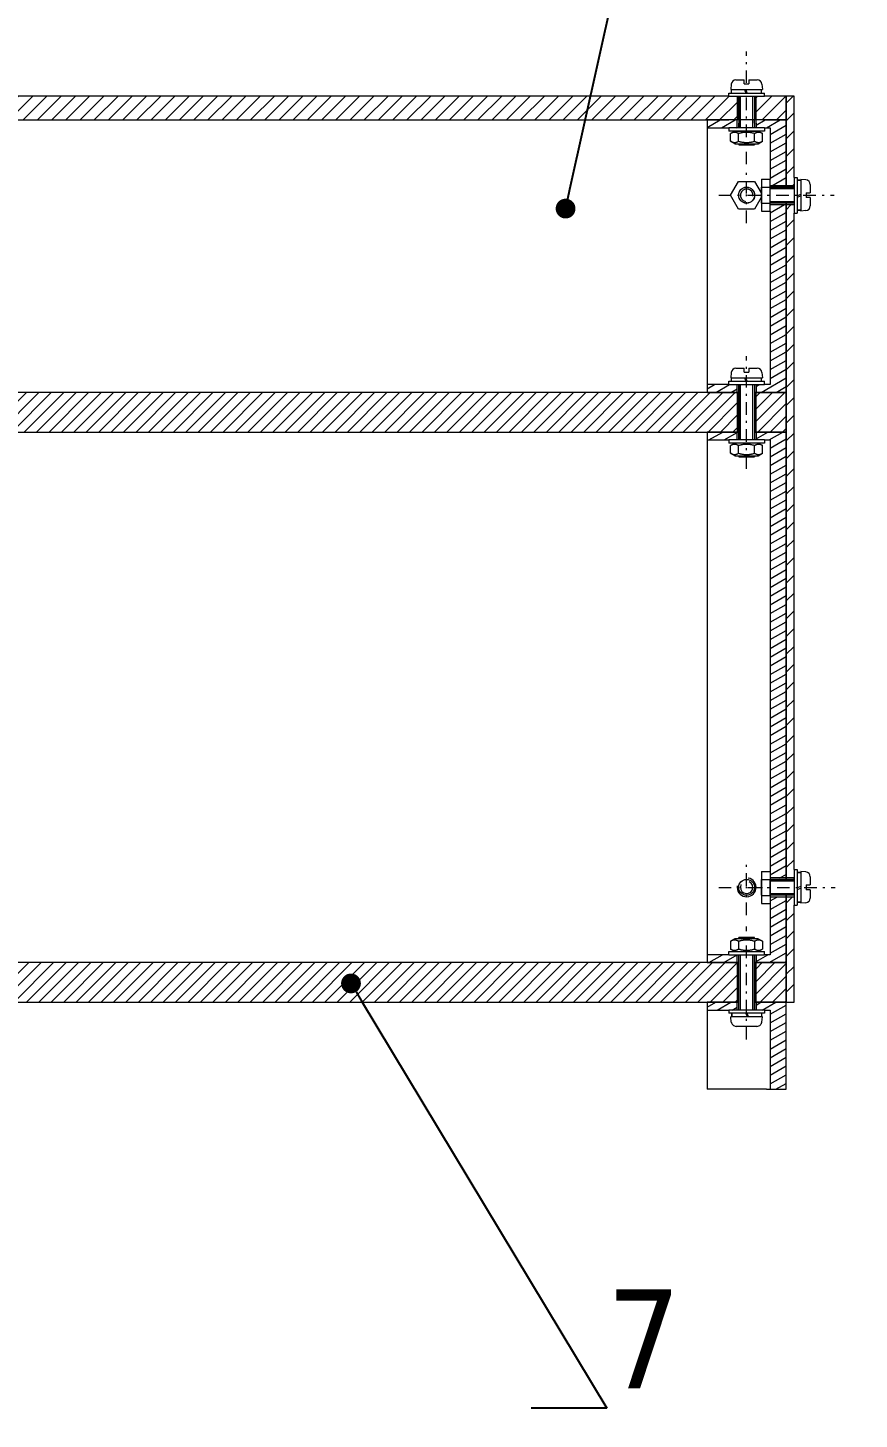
# Model space of a CAD drawing. Header units: millimetres. Extents: x 651 to 8859, y -354 to 894.
# Drawn here: x 2106.1 to 2148.1, y 39.5 to 109.7 of the extents above; entities that cross this region are included whole.
import ezdxf
from ezdxf import colors
from ezdxf.entities.mleader import LeaderData, LeaderLine
from ezdxf.math import Vec2, Vec3

# ---------------------------------------------------------------- set-up
doc = ezdxf.new("R2010")
doc.units = ezdxf.units.MM
doc.linetypes.add('DASHDOT2', pattern=[12.7, 6.35, -3.175, 0, -3.175])
doc.layers.get('0').update_dxf_attribs({"lineweight": 18})
for name, color, linetype, lineweight in [('cienka', 7, 'Continuous', 9), ('Kreskowanie (ISO)', 7, 'Continuous', 9), ('SYMETRIA SRUB', 7, 'DASHDOT2', 9), ('Widoczne (ISO)', 7, 'Continuous', 18), ('Widoczne wąskie (ISO)', 7, 'Continuous', 9)]:
    doc.layers.add(name, color=color, linetype=linetype, lineweight=lineweight)
doc.styles.get("Standard").update_dxf_attribs({"font": 'tahoma.ttf'})

# ---------------------------------------------------------------- blocks, each defined once
blk = doc.blocks.new('*U79')
at = {"layer": 'Widoczne wąskie (ISO)', "color": 0, "linetype": 'DASHDOT2', "ltscale": 0.1, "transparency": 16777216}
blk.add_line((0, -3.58), (0, 2.123), dxfattribs=at)
blk = doc.blocks.new('*U81')
at = {"layer": 'Widoczne wąskie (ISO)', "color": 0, "linetype": 'DASHDOT2', "ltscale": 0.1, "transparency": 16777216}
blk.add_line((0, -3.58), (0, 2.123), dxfattribs=at)
blk = doc.blocks.new('*U82')
at = {"layer": 'Widoczne wąskie (ISO)', "color": 0, "linetype": 'DASHDOT2', "ltscale": 0.1, "transparency": 16777216}
blk.add_line((0, -3.58), (0, 2.123), dxfattribs=at)
blk = doc.blocks.new('*U88')
at = {"layer": 'SYMETRIA SRUB', "color": 0, "linetype": 'DASHDOT2', "ltscale": 0.1, "transparency": 16777216}
blk.add_line((-2.502, 0), (1.8, 0), dxfattribs=at)
blk = doc.blocks.new('*U89')
at = {"layer": 'SYMETRIA SRUB', "color": 0, "linetype": 'DASHDOT2', "ltscale": 0.1, "transparency": 16777216}
blk.add_line((-2.502, 0), (1.8, 0), dxfattribs=at)
blk = doc.blocks.new('_Dot')
at = {"color": 0, "linetype": 'ByBlock', "lineweight": -2}
blk.add_line((-0.5, 0), (-1, 0), dxfattribs=at)
at = {"color": 0, "linetype": 'ByBlock', "const_width": 0.5}
blk.add_lwpolyline([(-0.25, 0, 1), (0.25, 0, 1)], format="xyb", close=True, dxfattribs=at)
blk = doc.blocks.new('*U631')
at = {"layer": 'Widoczne wąskie (ISO)', "color": 0, "linetype": 'DASHDOT2', "ltscale": 0.1, "transparency": 16777216}
for p, q in [((0, 0.08164), (0, 1.4082)), ((-1.4082, 0), (-0.08164, 0)), ((0.08164, 0), (1.4082, 0)), ((0, -1.4082), (0, -0.08164))]:
    blk.add_line(p, q, dxfattribs=at)
at = {"layer": 'Widoczne wąskie (ISO)', "color": 0, "linetype": 'Continuous', "ltscale": 0.1, "transparency": 16777216}
for p, q in [((-0.04082, 0), (0.04082, 0)), ((0, -0.04082), (0, 0.04082))]:
    blk.add_line(p, q, dxfattribs=at)
blk = doc.blocks.new('*U633')
at = {"layer": 'Widoczne wąskie (ISO)', "color": 0, "linetype": 'DASHDOT2', "ltscale": 0.1, "transparency": 16777216}
for p, q in [((0, 0.08164), (0, 1.4082)), ((-1.4082, 0), (-0.08164, 0)), ((0.08164, 0), (1.4082, 0)), ((0, -1.4082), (0, -0.08164))]:
    blk.add_line(p, q, dxfattribs=at)
at = {"layer": 'Widoczne wąskie (ISO)', "color": 0, "linetype": 'Continuous', "ltscale": 0.1, "transparency": 16777216}
for p, q in [((-0.04082, 0), (0.04082, 0)), ((0, -0.04082), (0, 0.04082))]:
    blk.add_line(p, q, dxfattribs=at)

msp = doc.modelspace()

# ---------------------------------------------------------------- hatches: boundary and pattern name
at = {"layer": 'cienka'}
h = msp.add_hatch(dxfattribs=at)
h.set_pattern_fill('ANSI31', color=256, scale=0.14)
h.paths.add_polyline_path([(2101.975, 91.321), (2100.451, 91.321), (2062.927, 91.321), (2062.927, 89.321), (2101.975, 89.321)])
h.paths.add_polyline_path([(2141.975, 91.321), (2140.451, 91.321), (2102.927, 91.321), (2102.927, 89.321), (2141.975, 89.321)])
h.paths.add_polyline_path([(2144.451, 91.321), (2142.927, 91.321), (2142.927, 89.321), (2144.451, 89.321)])
at = {"layer": 'Kreskowanie (ISO)'}
h = msp.add_hatch(dxfattribs=at)
h.set_pattern_fill('ANSI31', color=256, scale=0.16)
h.paths.add_polyline_path([(2144.451, 106.281), (2143.351, 106.281), (2142.927, 106.281), (2142.927, 105.081), (2143.351, 105.081), (2144.451, 105.081)])
h.paths.add_polyline_path([(2142.927, 106.281), (2142.927, 105.081)], flags=17)
h.paths.add_polyline_path([(2141.551, 106.281), (2141.975, 106.281), (2141.975, 105.081), (2141.551, 105.081), (2140.451, 105.081), (2104.451, 105.081), (2103.351, 105.081), (2102.927, 105.081), (2102.927, 106.281), (2103.351, 106.281)])
h = msp.add_hatch(dxfattribs=at)
h.set_pattern_fill('ANSI31', color=256, scale=0.2, style=0)
h.paths.add_polyline_path([(2144.851, 102.181), (2144.851, 101.756), (2144.451, 101.756), (2144.451, 105.081), (2144.451, 106.281), (2144.851, 106.281)])
h = msp.add_hatch(dxfattribs=at)
h.set_pattern_fill('ANSI31', color=256, scale=0.12, angle=345, style=0)
h.paths.add_polyline_path([(2141.975, 104.681), (2141.551, 104.681), (2140.451, 104.681), (2140.451, 105.081), (2141.551, 105.081), (2142.051, 105.081), (2141.975, 104.921)])
h = msp.add_hatch(dxfattribs=at)
h.set_pattern_fill('ANSI31', color=256, scale=0.12, angle=345, style=0)
h.paths.add_polyline_path([(2143.651, 101.756), (2143.651, 101.685), (2143.651, 102.089), (2143.651, 104.681), (2143.351, 104.681), (2142.927, 104.681), (2142.927, 104.921), (2142.851, 105.081), (2143.351, 105.081), (2144.451, 105.081), (2144.451, 101.756)])
h = msp.add_hatch(dxfattribs=at)
h.set_pattern_fill('ANSI31', color=256, scale=0.12, angle=345, style=0)
h.paths.add_polyline_path([(2143.651, 100.876), (2143.651, 100.805), (2144.451, 100.805), (2144.451, 91.321), (2142.927, 91.321), (2142.927, 91.721), (2143.351, 91.721), (2143.651, 91.721), (2143.651, 100.472)])
h = msp.add_hatch(dxfattribs=at)
h.set_pattern_fill('ANSI31', color=256, scale=0.2, style=0)
h.paths.add_polyline_path([(2144.851, 67.221), (2144.851, 66.796), (2144.451, 66.796), (2144.451, 89.321), (2144.451, 91.321), (2144.451, 100.805), (2144.851, 100.805), (2144.851, 100.381)])
h = msp.add_hatch(dxfattribs=at)
h.set_pattern_fill('ANSI31', color=256, scale=0.12, angle=345)
h.paths.add_polyline_path([(2141.975, 91.721), (2141.551, 91.721), (2140.451, 91.721), (2140.451, 91.321), (2141.975, 91.321)])
h.paths.add_polyline_path([(2141.975, 91.721), (2141.975, 91.321)], flags=17)
h.paths.add_polyline_path([(2141.975, 60.521), (2140.451, 60.521), (2140.451, 60.121), (2141.551, 60.121), (2141.975, 60.121)])
h.paths.add_polyline_path([(2141.975, 60.521), (2141.975, 60.121)], flags=17)
h.paths.add_polyline_path([(2144.451, 60.521), (2142.927, 60.521), (2142.927, 60.121), (2143.351, 60.121), (2143.651, 60.121), (2143.651, 56.121), (2144.451, 56.121)])
h = msp.add_hatch(dxfattribs=at)
h.set_pattern_fill('ANSI31', color=256, scale=0.12, angle=345, style=0)
h.paths.add_polyline_path([(2141.975, 88.921), (2141.551, 88.921), (2140.451, 88.921), (2140.451, 89.321), (2141.975, 89.321)])
h = msp.add_hatch(dxfattribs=at)
h.set_pattern_fill('ANSI31', color=256, scale=0.12, angle=345, style=0)
h.paths.add_polyline_path([(2143.351, 88.921), (2142.927, 88.921), (2142.927, 89.321), (2144.451, 89.321), (2144.451, 66.796), (2143.651, 66.796), (2143.651, 88.921)])
h = msp.add_hatch(dxfattribs=at)
h.set_pattern_fill('ANSI31', color=256, scale=0.12, angle=345, style=0)
h.paths.add_polyline_path([(2142.927, 62.921), (2143.351, 62.921), (2143.651, 62.921), (2143.651, 65.845), (2144.451, 65.845), (2144.451, 62.521), (2142.927, 62.521)])
h = msp.add_hatch(dxfattribs=at)
h.set_pattern_fill('ANSI31', color=256, scale=0.2, style=0)
h.paths.add_polyline_path([(2144.851, 65.845), (2144.851, 65.421), (2144.851, 60.521), (2144.451, 60.521), (2144.451, 62.521), (2144.451, 65.845)])
h = msp.add_hatch(dxfattribs=at)
h.set_pattern_fill('ANSI31', color=256, scale=0.12, angle=345, style=0)
h.paths.add_polyline_path([(2141.551, 62.921), (2141.975, 62.921), (2141.975, 62.521), (2140.451, 62.521), (2140.451, 62.921)])
h = msp.add_hatch(dxfattribs=at)
h.set_pattern_fill('ANSI31', color=256, scale=0.14, style=0)
h.paths.add_polyline_path([(2102.927, 60.521), (2104.451, 60.521), (2140.451, 60.521), (2141.975, 60.521), (2141.975, 62.521), (2140.451, 62.521), (2104.451, 62.521), (2102.927, 62.521)])
h = msp.add_hatch(dxfattribs=at)
h.set_pattern_fill('ANSI31', color=256, scale=0.14, style=0)
h.paths.add_polyline_path([(2142.927, 60.521), (2144.451, 60.521), (2144.451, 62.521), (2142.927, 62.521)])

# ---------------------------------------------------------------- linework, layer by layer
at = {"layer": 'Widoczne (ISO)'}
for p, q in [((2141.674, 106.882), (2141.651, 106.621)), ((2141.913, 107.101), (2142.331, 107.101)), ((2142.331, 106.901), (2142.331, 107.101)), ((2142.331, 106.901), (2142.571, 106.901)), ((2142.571, 107.101), (2142.571, 106.901)), ((2142.571, 107.101), (2142.989, 107.101)), ((2143.228, 106.882), (2143.251, 106.621)), ((2141.551, 106.281), (2103.351, 106.281)), ((2141.551, 106.441), (2143.351, 106.441)), ((2141.551, 106.281), (2141.551, 106.441)), ((2141.551, 106.281), (2143.351, 106.281)), ((2141.651, 106.621), (2143.251, 106.621)), ((2141.696, 106.441), (2141.696, 106.621)), ((2141.696, 106.441), (2141.696, 106.621)), ((2141.696, 106.441), (2141.696, 106.621)), ((2142.051, 105.081), (2142.051, 106.281)), ((2142.051, 106.281), (2142.051, 105.081)), ((2142.349, 106.621), (2142.415, 106.441)), ((2142.487, 106.441), (2142.421, 106.621)), ((2142.851, 106.281), (2142.851, 105.081)), ((2142.851, 106.281), (2142.851, 105.081)), ((2143.206, 106.441), (2143.206, 106.621)), ((2143.206, 106.441), (2143.206, 106.621)), ((2143.206, 106.441), (2143.206, 106.621)), ((2143.351, 106.281), (2143.351, 106.441)), ((2144.451, 106.281), (2143.351, 106.281)), ((2144.451, 105.081), (2144.451, 106.281)), ((2144.851, 106.281), (2144.451, 106.281)), ((2144.451, 106.281), (2144.451, 101.681)), ((2144.851, 102.181), (2144.851, 106.281)), ((2103.351, 105.081), (2141.551, 105.081)), ((2141.551, 105.081), (2140.451, 105.081)), ((2140.451, 105.081), (2140.451, 104.681)), ((2143.351, 105.081), (2141.551, 105.081)), ((2142.051, 105.081), (2142.051, 104.921)), ((2142.051, 104.681), (2142.051, 104.921)), ((2142.051, 104.921), (2142.051, 104.681)), ((2142.851, 104.921), (2142.851, 105.081)), ((2142.851, 104.921), (2142.851, 104.681)), ((2142.851, 104.921), (2142.851, 104.681)), ((2143.351, 105.081), (2144.451, 105.081)), ((2144.451, 105.081), (2143.351, 105.081)), ((2144.451, 101.681), (2144.451, 105.081)), ((2140.451, 104.681), (2141.551, 104.681)), ((2140.451, 104.681), (2140.451, 91.721)), ((2143.351, 104.681), (2141.551, 104.681)), ((2141.551, 104.681), (2141.551, 104.521)), ((2143.351, 104.521), (2141.551, 104.521)), ((2141.861, 104.521), (2141.642, 104.395)), ((2141.642, 104.007), (2141.642, 104.395)), ((2141.861, 104.521), (2143.041, 104.521)), ((2142.047, 104.007), (2142.047, 104.395)), ((2142.855, 104.007), (2142.855, 104.395)), ((2143.041, 104.521), (2143.259, 104.395)), ((2143.259, 104.007), (2143.259, 104.395)), ((2143.351, 104.681), (2143.651, 104.681)), ((2143.351, 104.681), (2143.351, 104.521)), ((2143.651, 104.681), (2143.651, 102.089)), ((2141.861, 103.881), (2141.642, 104.007)), ((2141.861, 103.881), (2143.041, 103.881)), ((2142.051, 103.881), (2142.051, 103.821)), ((2142.051, 103.821), (2142.851, 103.821)), ((2142.851, 103.881), (2142.851, 103.821)), ((2143.041, 103.881), (2143.259, 104.007)), ((2141.642, 101.281), (2142.047, 101.981)), ((2142.047, 101.981), (2142.855, 101.981)), ((2142.855, 101.981), (2143.191, 101.399)), ((2143.211, 102.089), (2143.211, 101.685)), ((2143.211, 102.089), (2143.651, 102.089)), ((2143.651, 101.685), (2143.651, 102.089)), ((2144.851, 102.181), (2144.851, 100.381)), ((2144.851, 102.181), (2145.011, 102.181)), ((2145.011, 102.181), (2145.011, 100.381)), ((2145.011, 102.036), (2145.191, 102.036)), ((2145.191, 102.036), (2145.011, 102.036)), ((2145.191, 102.036), (2145.011, 102.036)), ((2145.191, 102.081), (2145.191, 100.481)), ((2145.452, 102.058), (2145.191, 102.081)), ((2142.047, 100.581), (2141.642, 101.281)), ((2143.191, 101.681), (2143.191, 100.881)), ((2143.211, 101.681), (2143.191, 101.681)), ((2143.211, 101.685), (2143.211, 100.876)), ((2143.211, 101.685), (2143.651, 101.685)), ((2143.651, 100.876), (2143.651, 101.685)), ((2143.651, 101.681), (2144.451, 101.681)), ((2144.851, 101.681), (2143.651, 101.681)), ((2144.451, 101.681), (2144.851, 101.681)), ((2145.191, 101.317), (2145.011, 101.251)), ((2145.011, 101.179), (2145.191, 101.245)), ((2145.471, 101.401), (2145.671, 101.401)), ((2145.471, 101.401), (2145.471, 101.161)), ((2145.671, 101.819), (2145.671, 101.401)), ((2142.855, 100.581), (2142.047, 100.581)), ((2143.191, 101.162), (2142.855, 100.581)), ((2143.211, 100.881), (2143.191, 100.881)), ((2143.211, 100.876), (2143.211, 100.472)), ((2143.211, 100.876), (2143.651, 100.876)), ((2144.451, 100.881), (2143.651, 100.881)), ((2144.851, 100.881), (2143.651, 100.881)), ((2143.651, 100.472), (2143.651, 100.876)), ((2144.451, 91.321), (2144.451, 100.881)), ((2144.851, 100.881), (2144.451, 100.881)), ((2144.451, 100.881), (2144.451, 66.721)), ((2145.011, 100.526), (2145.191, 100.526)), ((2145.191, 100.526), (2145.011, 100.526)), ((2145.191, 100.526), (2145.011, 100.526)), ((2145.452, 100.503), (2145.191, 100.481)), ((2145.671, 101.161), (2145.471, 101.161)), ((2145.671, 101.161), (2145.671, 100.743)), ((2143.211, 100.472), (2143.651, 100.472)), ((2143.651, 100.472), (2143.651, 91.721)), ((2144.851, 67.221), (2144.851, 100.381)), ((2144.851, 100.381), (2145.011, 100.381)), ((2141.674, 92.322), (2141.651, 92.061)), ((2141.674, 92.322), (2141.651, 92.061)), ((2141.913, 92.541), (2142.331, 92.541)), ((2141.926, 92.541), (2142.331, 92.541)), ((2142.331, 92.341), (2142.331, 92.541)), ((2142.331, 92.341), (2142.571, 92.341)), ((2142.571, 92.541), (2142.975, 92.541)), ((2142.571, 92.541), (2142.571, 92.341)), ((2142.571, 92.541), (2142.989, 92.541)), ((2143.228, 92.322), (2143.251, 92.061)), ((2143.228, 92.322), (2143.251, 92.061)), ((2141.551, 91.721), (2140.451, 91.721)), ((2140.451, 91.721), (2140.451, 91.321)), ((2141.551, 91.881), (2143.351, 91.881)), ((2141.551, 91.721), (2141.551, 91.881)), ((2141.551, 91.881), (2143.351, 91.881)), ((2141.551, 91.721), (2141.551, 91.881)), ((2141.551, 91.721), (2143.351, 91.721)), ((2141.651, 92.061), (2143.251, 92.061)), ((2141.651, 92.061), (2143.251, 92.061)), ((2141.696, 91.881), (2141.696, 92.061)), ((2141.696, 91.881), (2141.696, 92.061)), ((2142.051, 91.321), (2142.051, 91.721)), ((2142.051, 91.721), (2142.051, 88.921)), ((2142.349, 92.061), (2142.415, 91.881)), ((2142.487, 91.881), (2142.421, 92.061)), ((2142.851, 91.721), (2142.851, 91.321)), ((2142.851, 91.721), (2142.851, 88.921)), ((2143.206, 91.98), (2143.206, 92.061)), ((2143.206, 91.881), (2143.206, 92.061)), ((2143.351, 91.721), (2143.351, 91.881)), ((2143.351, 91.721), (2143.351, 91.881)), ((2143.651, 91.721), (2143.351, 91.721)), ((2142.051, 91.321), (2102.851, 91.321)), ((2140.451, 91.321), (2142.051, 91.321)), ((2142.051, 89.321), (2142.051, 91.321)), ((2144.451, 91.321), (2142.851, 91.321)), ((2142.851, 91.321), (2142.851, 89.321)), ((2142.851, 91.321), (2144.451, 91.321)), ((2144.451, 89.321), (2144.451, 91.321)), ((2102.851, 89.321), (2142.051, 89.321)), ((2142.051, 89.321), (2140.451, 89.321)), ((2140.451, 89.321), (2140.451, 88.921)), ((2142.051, 88.921), (2142.051, 89.321)), ((2144.451, 89.321), (2142.851, 89.321)), ((2142.851, 89.321), (2142.851, 88.921)), ((2142.851, 89.321), (2144.451, 89.321)), ((2144.451, 66.721), (2144.451, 89.321)), ((2140.451, 88.921), (2141.551, 88.921)), ((2140.451, 88.921), (2140.451, 62.921)), ((2143.351, 88.921), (2141.551, 88.921)), ((2141.551, 88.921), (2141.551, 88.761)), ((2143.351, 88.761), (2141.551, 88.761)), ((2141.861, 88.761), (2141.642, 88.635)), ((2141.642, 88.247), (2141.642, 88.635)), ((2142.047, 88.247), (2142.047, 88.635)), ((2142.855, 88.247), (2142.855, 88.635)), ((2143.041, 88.761), (2143.259, 88.635)), ((2143.259, 88.247), (2143.259, 88.635)), ((2143.351, 88.921), (2143.651, 88.921)), ((2143.351, 88.921), (2143.351, 88.761)), ((2143.651, 88.921), (2143.651, 66.721)), ((2141.861, 88.121), (2141.642, 88.247)), ((2141.861, 88.121), (2143.041, 88.121)), ((2142.051, 88.121), (2142.051, 88.061)), ((2142.051, 88.061), (2142.851, 88.061)), ((2142.851, 88.121), (2142.851, 88.061)), ((2143.041, 88.121), (2143.259, 88.247)), ((2143.211, 67.129), (2143.211, 66.725)), ((2143.211, 67.129), (2143.651, 67.129)), ((2144.851, 67.221), (2144.851, 65.421)), ((2144.851, 67.221), (2145.011, 67.221)), ((2145.011, 67.221), (2145.011, 65.421)), ((2145.011, 67.076), (2145.191, 67.076)), ((2145.191, 67.076), (2145.011, 67.076)), ((2145.191, 67.076), (2145.011, 67.076)), ((2145.191, 67.121), (2145.191, 65.521)), ((2145.452, 67.098), (2145.191, 67.121)), ((2145.671, 66.859), (2145.671, 66.441)), ((2143.191, 66.721), (2143.191, 65.921)), ((2143.211, 66.721), (2143.191, 66.721)), ((2143.211, 66.725), (2143.211, 65.916)), ((2143.211, 66.725), (2143.651, 66.725)), ((2143.651, 66.725), (2143.651, 65.916)), ((2143.651, 66.721), (2144.451, 66.721)), ((2144.851, 66.721), (2143.651, 66.721)), ((2143.651, 65.921), (2143.651, 66.721)), ((2144.451, 66.721), (2144.851, 66.721)), ((2145.191, 66.357), (2145.011, 66.291)), ((2145.011, 66.219), (2145.191, 66.285)), ((2145.471, 66.441), (2145.671, 66.441)), ((2145.471, 66.441), (2145.471, 66.201)), ((2145.671, 66.201), (2145.471, 66.201)), ((2145.671, 66.201), (2145.671, 65.783)), ((2143.211, 65.921), (2143.191, 65.921)), ((2143.211, 65.916), (2143.211, 65.512)), ((2143.211, 65.916), (2143.651, 65.916)), ((2143.211, 65.512), (2143.651, 65.512)), ((2144.451, 65.921), (2143.651, 65.921)), ((2143.651, 65.921), (2143.651, 62.921)), ((2144.851, 65.921), (2143.651, 65.921)), ((2144.451, 62.521), (2144.451, 65.921)), ((2144.851, 65.921), (2144.451, 65.921)), ((2144.451, 65.921), (2144.451, 60.521)), ((2144.851, 60.521), (2144.851, 65.421)), ((2144.851, 65.421), (2145.011, 65.421)), ((2145.011, 65.566), (2145.191, 65.566)), ((2145.191, 65.566), (2145.011, 65.566)), ((2145.191, 65.566), (2145.011, 65.566)), ((2145.452, 65.543), (2145.191, 65.521)), ((2141.861, 63.721), (2141.642, 63.595)), ((2141.642, 63.595), (2141.642, 63.207)), ((2143.041, 63.721), (2141.861, 63.721)), ((2142.047, 63.595), (2142.047, 63.207)), ((2142.851, 63.781), (2142.051, 63.781)), ((2142.051, 63.721), (2142.051, 63.781)), ((2142.851, 63.721), (2142.851, 63.781)), ((2142.855, 63.595), (2142.855, 63.207)), ((2143.041, 63.721), (2143.259, 63.595)), ((2143.259, 63.595), (2143.259, 63.207)), ((2140.451, 62.921), (2140.451, 62.521)), ((2141.551, 62.921), (2140.451, 62.921)), ((2141.551, 63.081), (2143.351, 63.081)), ((2141.551, 62.921), (2141.551, 63.081)), ((2141.551, 62.921), (2143.351, 62.921)), ((2141.861, 63.081), (2141.642, 63.207)), ((2142.051, 62.521), (2142.051, 62.921)), ((2142.051, 60.121), (2142.051, 62.921)), ((2142.851, 62.921), (2142.851, 62.521)), ((2142.851, 60.121), (2142.851, 62.921)), ((2143.041, 63.081), (2143.259, 63.207)), ((2143.351, 62.921), (2143.351, 63.081)), ((2143.651, 62.921), (2143.351, 62.921)), ((2142.051, 62.521), (2102.851, 62.521)), ((2140.451, 62.521), (2142.051, 62.521)), ((2142.051, 60.521), (2142.051, 62.521)), ((2144.451, 62.521), (2142.851, 62.521)), ((2142.851, 62.521), (2142.851, 60.521)), ((2142.851, 62.521), (2144.451, 62.521)), ((2144.451, 60.521), (2144.451, 62.521)), ((2102.851, 60.521), (2142.051, 60.521)), ((2142.051, 60.521), (2140.451, 60.521)), ((2140.451, 60.521), (2140.451, 60.121)), ((2142.051, 60.121), (2142.051, 60.521)), ((2144.451, 60.521), (2142.851, 60.521)), ((2142.851, 60.521), (2142.851, 60.121)), ((2142.851, 60.521), (2144.451, 60.521)), ((2144.451, 56.121), (2144.451, 60.521)), ((2144.451, 60.521), (2144.851, 60.521)), ((2140.451, 60.121), (2141.551, 60.121)), ((2140.451, 60.121), (2140.451, 56.121)), ((2143.351, 60.121), (2141.551, 60.121)), ((2141.551, 60.121), (2141.551, 59.961)), ((2143.351, 59.961), (2141.551, 59.961)), ((2143.251, 59.781), (2141.651, 59.781)), ((2141.674, 59.52), (2141.651, 59.781)), ((2141.696, 59.961), (2141.696, 59.781)), ((2141.696, 59.862), (2141.696, 59.781)), ((2142.415, 59.961), (2142.48, 59.781)), ((2142.552, 59.781), (2142.487, 59.961)), ((2143.206, 59.961), (2143.206, 59.781)), ((2143.206, 59.961), (2143.206, 59.781)), ((2143.228, 59.52), (2143.251, 59.781)), ((2143.351, 60.121), (2143.651, 60.121)), ((2143.351, 60.121), (2143.351, 59.961)), ((2143.651, 60.121), (2143.651, 56.121)), ((2141.685, 59.501), (2141.676, 59.501)), ((2142.975, 59.301), (2141.926, 59.301)), ((2143.225, 59.501), (2143.216, 59.501)), ((2143.451, 56.121), (2140.451, 56.121)), ((2143.451, 56.121), (2143.651, 56.121)), ((2143.651, 56.121), (2144.451, 56.121))]:
    msp.add_line(p, q, dxfattribs=at)
for centre, radius in [((2142.451, 101.281), 0.408), ((2142.451, 101.281), 0.4), ((2142.451, 66.321), 0.4)]:
    msp.add_circle(centre, radius, dxfattribs=at)
for centre, start, end in [((2141.913, 106.861), 90, 175), ((2142.989, 106.861), 5, 90), ((2145.431, 101.819), 0, 85), ((2145.431, 100.743), 275, 0), ((2141.913, 92.301), 90, 175), ((2141.913, 92.301), 170.40593, 175), ((2142.989, 92.301), 5, 90), ((2142.989, 92.301), 5, 9.59407), ((2145.431, 66.859), 0, 85), ((2145.431, 65.783), 275, 0), ((2141.913, 59.541), 185, 189.59407), ((2142.989, 59.541), 350.40593, 355)]:
    msp.add_arc(centre, 0.24, start, end, dxfattribs=at)
for centre, major_axis, start_param, end_param in [((2142.451, 91.782), (0, -2.074), 1.618497, 1.705661), ((2142.451, 91.98), (0, -2.074), 1.523096, 1.609899), ((2142.451, 59.862), (0, 2.074), 1.523096, 1.609899), ((2142.451, 60.06), (0, 2.074), 1.618497, 1.705661)]:
    msp.add_ellipse(centre, major_axis=major_axis, ratio=0.36397, start_param=start_param, end_param=end_param, dxfattribs=at)
for points in [[(2142.047, 104.395), (2141.844, 104.511), (2141.642, 104.395)], [(2142.855, 104.395), (2142.451, 104.511), (2142.047, 104.395)], [(2143.259, 104.395), (2143.057, 104.511), (2142.855, 104.395)], [(2141.642, 104.007), (2141.844, 103.89), (2142.047, 104.007)], [(2142.047, 104.007), (2142.451, 103.89), (2142.855, 104.007)], [(2142.855, 104.007), (2143.057, 103.89), (2143.259, 104.007)], [(2142.047, 88.635), (2141.844, 88.751), (2141.642, 88.635)], [(2142.855, 88.635), (2142.451, 88.751), (2142.047, 88.635)], [(2143.259, 88.635), (2143.057, 88.751), (2142.855, 88.635)], [(2141.642, 88.247), (2141.844, 88.13), (2142.047, 88.247)], [(2142.047, 88.247), (2142.451, 88.13), (2142.855, 88.247)], [(2142.855, 88.247), (2143.057, 88.13), (2143.259, 88.247)], [(2142.047, 63.595), (2141.844, 63.711), (2141.642, 63.595)], [(2142.855, 63.595), (2142.451, 63.711), (2142.047, 63.595)], [(2143.259, 63.595), (2143.057, 63.711), (2142.855, 63.595)], [(2141.642, 63.207), (2141.844, 63.09), (2142.047, 63.207)], [(2142.047, 63.207), (2142.451, 63.09), (2142.855, 63.207)], [(2142.855, 63.207), (2143.057, 63.09), (2143.259, 63.207)]]:
    msp.add_rational_spline(points, [1, 1.15470053838, 1], degree=2, dxfattribs=at)
for points, knots in [([(2141.685, 59.501), (2141.688, 59.483), (2141.694, 59.465), (2141.712, 59.422), (2141.732, 59.392), (2141.774, 59.35), (2141.804, 59.331), (2141.86, 59.308), (2141.896, 59.301), (2141.926, 59.301)], [0.0190356, 0.0190356, 0.0190356, 0.0190356, 0.0442088, 0.0442088, 0.0886907, 0.0886907, 0.1336484, 0.1336484, 0.1793729, 0.1793729, 0.1793729, 0.1793729]), ([(2142.975, 59.301), (2143.006, 59.301), (2143.042, 59.308), (2143.098, 59.331), (2143.128, 59.35), (2143.17, 59.392), (2143.19, 59.422), (2143.208, 59.465), (2143.213, 59.483), (2143.216, 59.501)], [0.5426169, 0.5426169, 0.5426169, 0.5426169, 0.5883414, 0.5883414, 0.6332991, 0.6332991, 0.677781, 0.677781, 0.7029542, 0.7029542, 0.7029542, 0.7029542])]:
    msp.add_open_spline(points, degree=3, knots=knots, dxfattribs=at)
at = {"layer": 'Widoczne wąskie (ISO)'}
for p, q in [((2141.975, 106.281), (2141.975, 105.081)), ((2142.134, 106.281), (2142.134, 105.081)), ((2142.767, 105.081), (2142.767, 106.281)), ((2142.927, 105.081), (2142.927, 106.281)), ((2141.975, 104.921), (2141.975, 105.081)), ((2141.975, 104.681), (2141.975, 104.921)), ((2142.134, 105.081), (2142.134, 104.921)), ((2142.134, 104.921), (2142.134, 104.681)), ((2142.767, 104.921), (2142.767, 105.081)), ((2142.767, 104.681), (2142.767, 104.921)), ((2142.927, 104.921), (2142.927, 105.081)), ((2142.927, 104.921), (2142.927, 104.681)), ((2142.134, 103.881), (2142.134, 103.821)), ((2142.767, 103.821), (2142.767, 103.881)), ((2143.211, 101.597), (2143.191, 101.597)), ((2144.451, 101.756), (2143.651, 101.756)), ((2144.851, 101.597), (2143.651, 101.597)), ((2144.851, 101.756), (2144.451, 101.756)), ((2143.191, 100.964), (2143.211, 100.964)), ((2143.651, 100.964), (2144.851, 100.964)), ((2143.651, 100.805), (2144.451, 100.805)), ((2144.451, 100.805), (2144.851, 100.805)), ((2141.975, 91.321), (2141.975, 91.721)), ((2142.134, 91.721), (2142.134, 88.921)), ((2142.767, 88.921), (2142.767, 91.721)), ((2142.927, 91.721), (2142.927, 91.321)), ((2141.975, 91.321), (2141.975, 89.321)), ((2142.927, 89.321), (2142.927, 91.321)), ((2141.975, 88.921), (2141.975, 89.321)), ((2142.927, 89.321), (2142.927, 88.921)), ((2142.134, 88.121), (2142.134, 88.061)), ((2142.767, 88.061), (2142.767, 88.121)), ((2144.451, 66.796), (2143.651, 66.796)), ((2144.851, 66.796), (2144.451, 66.796)), ((2143.211, 66.637), (2143.191, 66.637)), ((2144.851, 66.637), (2143.651, 66.637)), ((2143.191, 66.004), (2143.211, 66.004)), ((2143.651, 66.004), (2144.851, 66.004)), ((2143.651, 65.845), (2144.451, 65.845)), ((2144.451, 65.845), (2144.851, 65.845)), ((2142.134, 63.781), (2142.134, 63.721)), ((2142.767, 63.721), (2142.767, 63.781)), ((2141.975, 62.521), (2141.975, 62.921)), ((2142.134, 62.921), (2142.134, 60.121)), ((2142.767, 60.121), (2142.767, 62.921)), ((2142.927, 62.921), (2142.927, 62.521)), ((2141.975, 62.521), (2141.975, 60.521)), ((2142.927, 60.521), (2142.927, 62.521)), ((2141.975, 60.121), (2141.975, 60.521)), ((2142.927, 60.521), (2142.927, 60.121))]:
    msp.add_line(p, q, dxfattribs=at)
for centre, radius, start, end in [((2142.451, 101.281), 0.316, 350, 260), ((2142.451, 66.321), 0.476, 170, 80), ((2142.451, 66.321), 0.316, 154.19643, 64.19643)]:
    msp.add_arc(centre, radius, start, end, dxfattribs=at)

# ---------------------------------------------------------------- block references
at = {"layer": 'SYMETRIA SRUB', "linetype": 'DASHDOT2', "ltscale": 0.1}
for name, p in [('*U88', (2145.081, 101.281)), ('*U89', (2145.123, 66.321))]:
    msp.add_blockref(name, p, dxfattribs=at)
at = {"layer": 'Widoczne wąskie (ISO)', "linetype": 'DASHDOT2', "ltscale": 0.1}
for name, p in [('*U79', (2142.451, 106.421)), ('*U633', (2142.451, 101.281)), ('*U81', (2142.451, 91.035)), ('*U631', (2142.451, 66.321)), ('*U82', (2142.451, 62.214))]:
    msp.add_blockref(name, p, dxfattribs=at)

# ---------------------------------------------------------------- leaders
at = {"layer": 'cienka'}
ml = msp.add_multileader_mtext('Standard', dxfattribs=at)
ml.set_content('6', color=256)
ml.set_leader_properties()
ml.set_arrow_properties(name='DOT')
ml.build(insert=Vec2(0, 0))
ml.multileader.update_dxf_attribs({"has_dogleg": 0, "text_left_attachment_type": 5, "text_right_attachment_type": 6, "text_top_attachment_type": 10, "dogleg_length": 0, "arrow_head_size": 1})
ctx = ml.context
ctx.base_point, ctx.char_height, ctx.arrow_head_size, ctx.landing_gap_size, ctx.plane_origin = Vec3(2144.358, 150.159), 5, 1, 0, Vec3(2145.126, 179.984)
ctx.left_attachment, ctx.right_attachment, ctx.bottom_attachment = 5, 6, 10
notes = []
notes.append((ctx, [(1, (1, 1, 0), (2144.358, 150.159), (1, 0), 0, [(0, [(2133.3, 100.605)], 0, [])])]))
ctx.mtext.insert, ctx.mtext.flow_direction = Vec3(2144.358, 156.253), 5
ml = msp.add_multileader_mtext('Standard', dxfattribs=at)
ml.set_content('7', color=256)
ml.set_leader_properties()
ml.set_arrow_properties(name='DOT')
ml.build(insert=Vec2(0, 0))
ml.multileader.update_dxf_attribs({"has_dogleg": 0, "text_left_attachment_type": 5, "text_right_attachment_type": 6, "text_top_attachment_type": 10, "dogleg_length": 0, "arrow_head_size": 1})
ctx = ml.context
ctx.base_point, ctx.char_height, ctx.arrow_head_size, ctx.landing_gap_size, ctx.plane_origin = Vec3(2135.378, 40.021), 5, 1, 0, Vec3(2122.495, 105.483)
ctx.left_attachment, ctx.right_attachment, ctx.bottom_attachment = 5, 6, 10
notes.append((ctx, [(1, (1, 1, 0), (2135.378, 40.021), (1, 0), 0, [(0, [(2122.451, 61.469)], 0, [])])]))
ctx.mtext.insert, ctx.mtext.flow_direction = Vec3(2135.378, 46.021), 5
for ctx, leaders in notes:
    for number, flags, end, landing, length, lines in leaders:
        leader = LeaderData()
        leader.index, (leader.has_last_leader_line, leader.has_dogleg_vector, leader.attachment_direction) = number, flags
        leader.last_leader_point, leader.dogleg_vector, leader.dogleg_length = Vec3(end), Vec3(landing), length
        for number, points, colour, breaks in lines:
            line = LeaderLine()
            line.index, line.vertices, line.color, line.breaks = number, Vec3.list(points), colors.encode_raw_color(colour), breaks
            leader.lines.append(line)
        ctx.leaders.append(leader)

doc.saveas('drawing.dxf')
